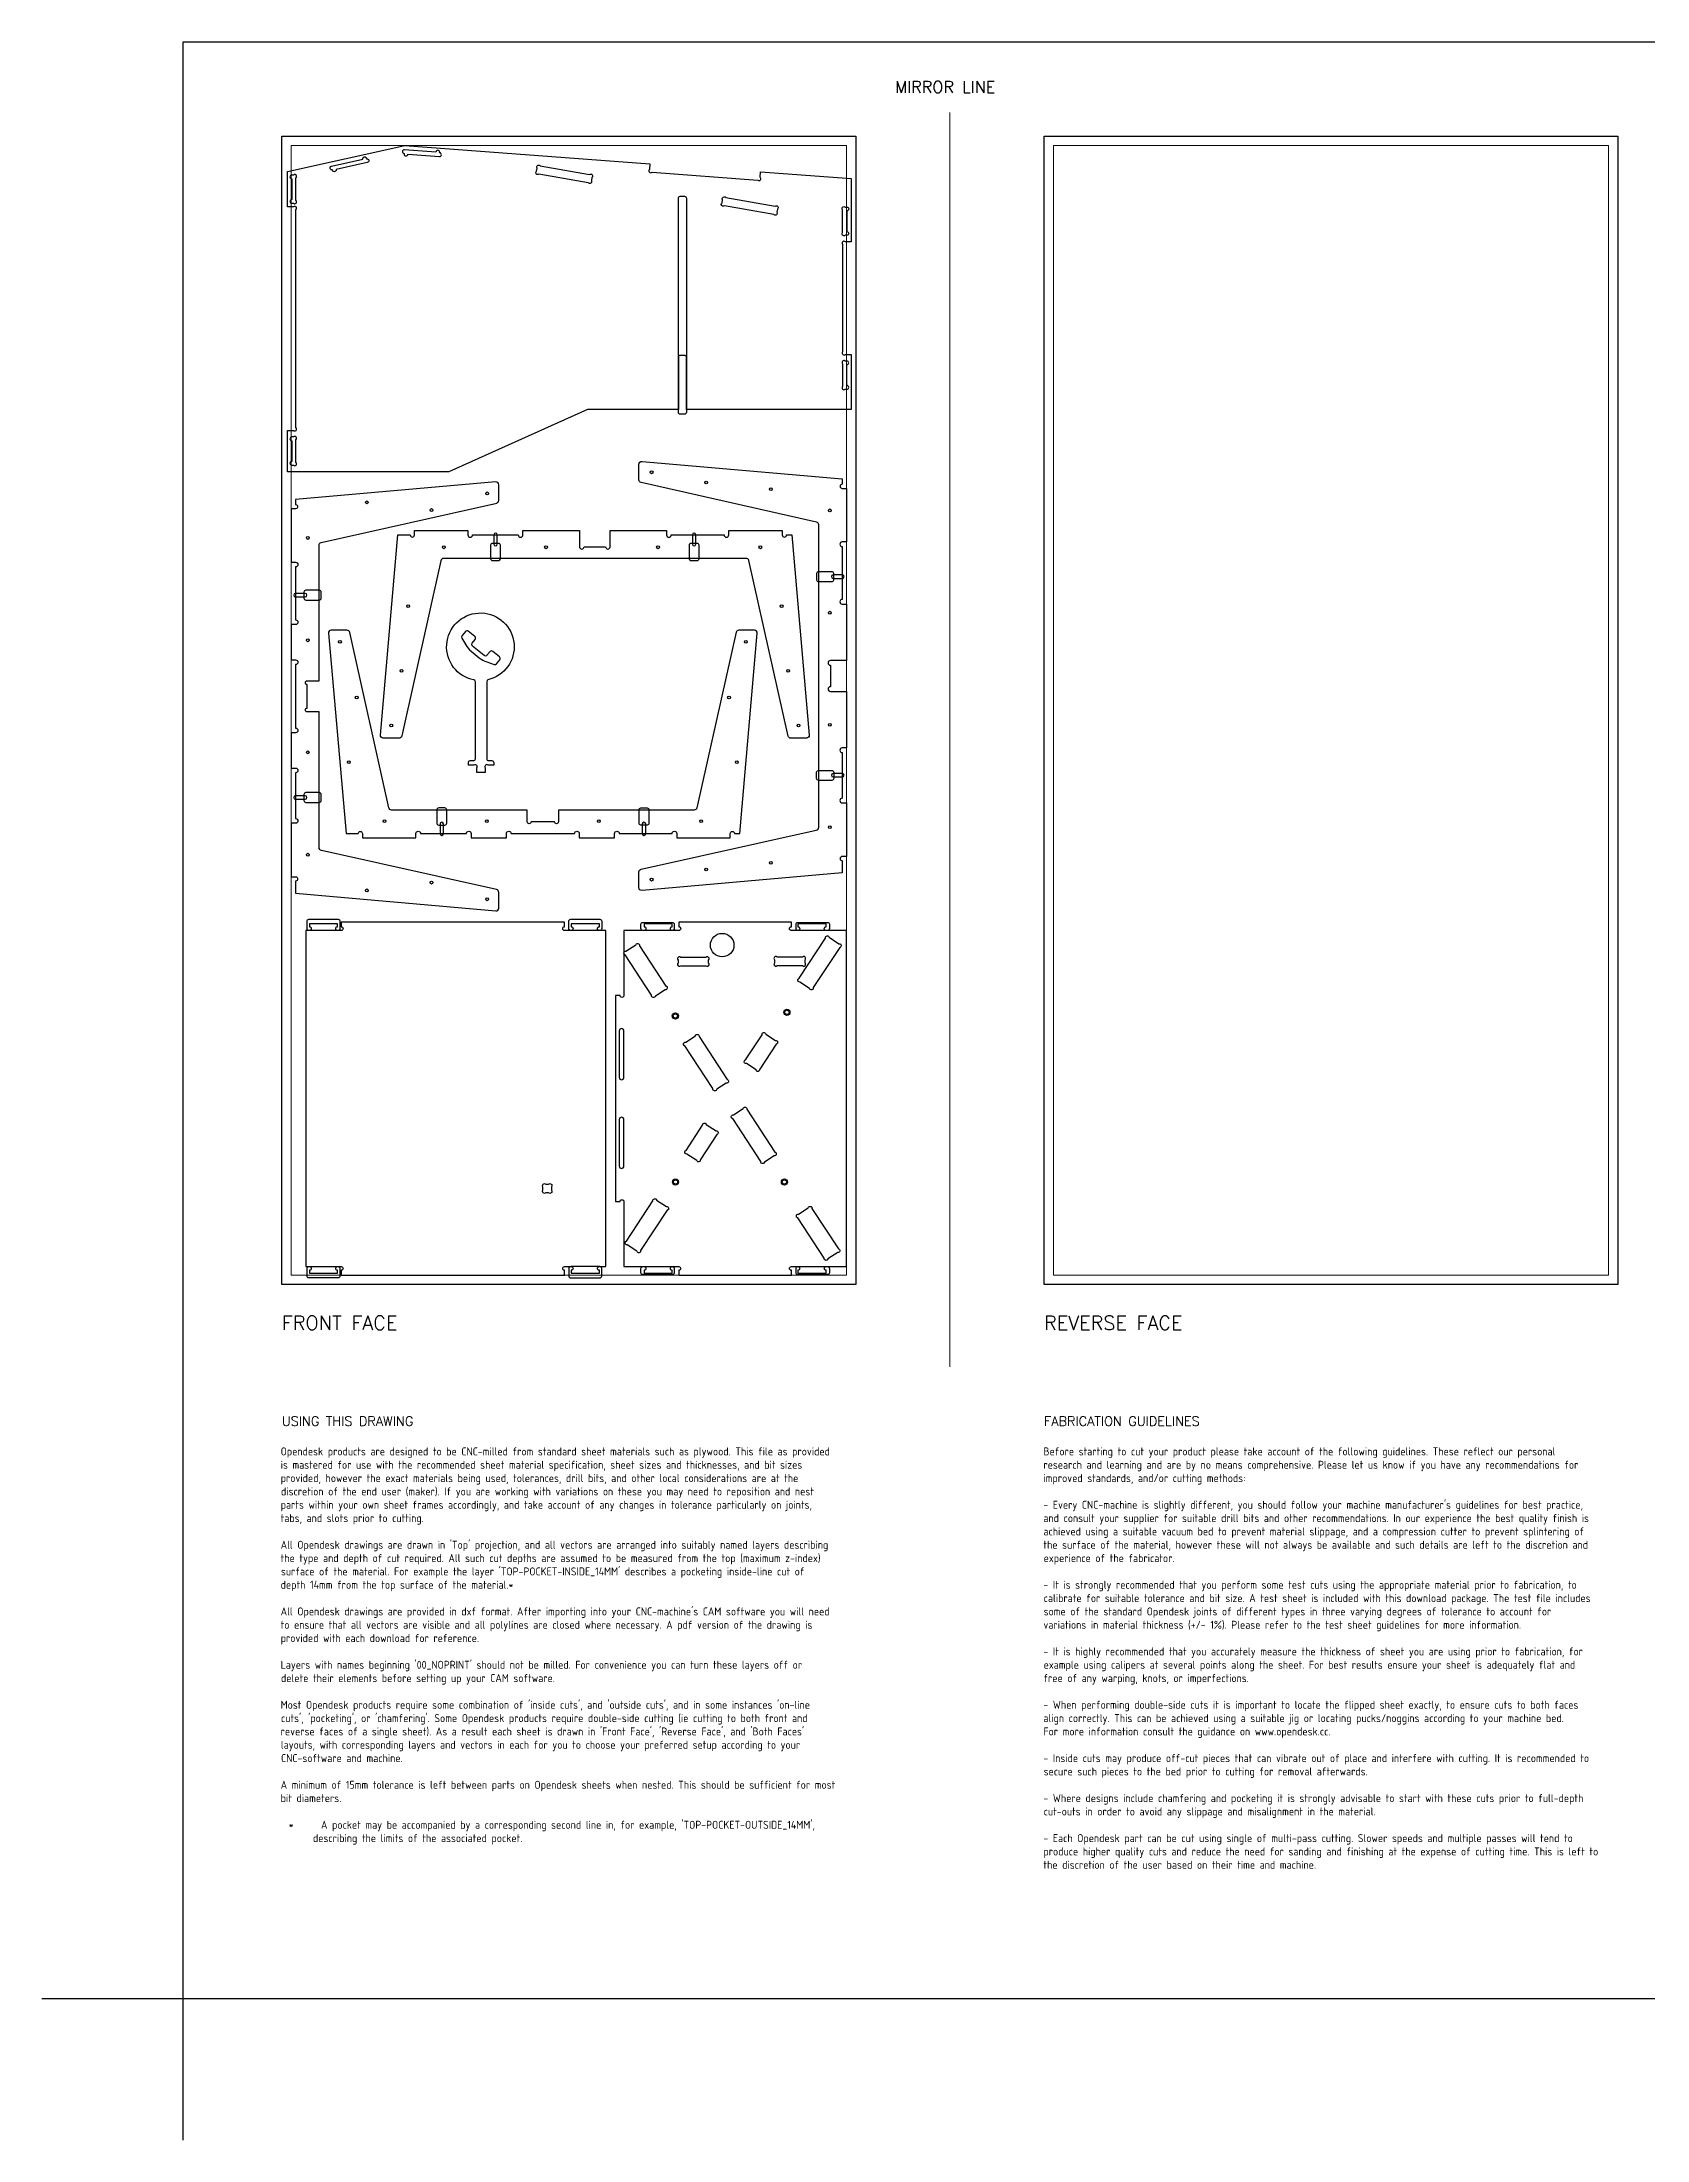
# Model space of a CAD drawing. Header units: millimetres. Extents: x -300 to 5880, y -300 to 4158.
# Drawn here: x -300 to 3112, y -300 to 4158 of the extents above; entities that cross this region are included whole.
import ezdxf
from ezdxf.enums import TextEntityAlignment as Align

# ---------------------------------------------------------------- set-up
doc = ezdxf.new("R2010")
doc.units = ezdxf.units.MM
doc.layers.add('00-NOPRINT_TEXT', color=7, linetype='Continuous', lineweight=25)
doc.layers.add('00_NOPRINT_TOLERANCE', color=7, linetype='Continuous', lineweight=5)
for name, color, linetype, lineweight, true_color in [('BOARD_$TH-NOMINAL', 3, 'Continuous', 30, 0x00ff00), ('TOP-CUT-INSIDE_18.000MM', 1, 'Continuous', 25, 0xff1c00), ('TOP-CUT-OUTSIDE_18.000MM', 220, 'Continuous', 25, 0xff00d1), ('TOP-HOLE-6.000MM-DIAM_14.000MM', 220, 'Continuous', 25, 0xff00c7), ('TOP-HOLE-9.000MM-DIAM_14.000MM', 220, 'Continuous', 25, 0xff00c7), ('TOP-POCKET-INSIDE_1.000MM', 3, 'Continuous', 25, 0x0eff00), ('TOP-POCKET-INSIDE_15.000MM', 220, 'Continuous', 25, 0xff00c9), ('TOP-POCKET-INSIDE_3.000MM', 140, 'Continuous', 25, 0x00c8ff), ('TOP-POCKET-INSIDE_4.000MM', 160, 'Continuous', 25, 0x0026ff), ('TOP-POCKET-INSIDE_9.000MM', 60, 'Continuous', 25, 0xb0ff00)]:
    doc.layers.add(name, color=color, linetype=linetype, lineweight=lineweight, true_color=true_color)
doc.styles.add('OD-ISOCP-17_240', font='isocp.shx')
doc.styles.add('OD-ISOCP-17_241', font='isocp.shx')
doc.styles.add('OD-ISOCP-17_242', font='isocp.shx')
doc.styles.add('OD-ISOCP-17_243', font='isocp.shx')
doc.styles.add('OD-ISOCP-17_244', font='isocp.shx')
doc.styles.add('OD-ISOCP-17_245', font='isocp.shx')
doc.styles.add('OD-ISOCP-17_246', font='isocp.shx')
doc.styles.add('OD-ISOCP-17_247', font='isocp.shx')
doc.styles.add('OD-ISOCP-17_248', font='isocp.shx')
doc.styles.add('OD-ISOCP-17_249', font='isocp.shx')
doc.styles.add('OD-ISOCP-17_250', font='isocp.shx')
doc.styles.add('OD-ISOCP-17_251', font='isocp.shx')
doc.styles.add('OD-ISOCP-17_252', font='isocp.shx')
doc.styles.add('OD-ISOCP-17_253', font='isocp.shx')
doc.styles.add('OD-ISOCP-17_254', font='isocp.shx')
doc.styles.add('OD-ISOCP-17_255', font='isocp.shx')
doc.styles.add('OD-ISOCP-17_256', font='isocp.shx')
doc.styles.add('OD-ISOCP-17_257', font='isocp.shx')
doc.styles.add('OD-ISOCP-17_258', font='isocp.shx')
doc.styles.add('OD-ISOCP-17_259', font='isocp.shx')
doc.styles.add('OD-ISOCP-17_260', font='isocp.shx')
doc.styles.add('OD-ISOCP-17_261', font='isocp.shx')
doc.styles.add('OD-ISOCP-17_262', font='isocp.shx')
doc.styles.add('OD-ISOCP-17_263', font='isocp.shx')
doc.styles.add('OD-ISOCP-17_264', font='isocp.shx')
doc.styles.add('OD-ISOCP-17_265', font='isocp.shx')
doc.styles.add('OD-ISOCP-17_266', font='isocp.shx')
doc.styles.add('OD-ISOCP-17_267', font='isocp.shx')
doc.styles.add('OD-ISOCP-17_268', font='isocp.shx')
doc.styles.add('OD-ISOCP-17_269', font='isocp.shx')
doc.styles.add('OD-ISOCP-17_270', font='isocp.shx')
doc.styles.add('OD-ISOCP-17_271', font='isocp.shx')
doc.styles.add('OD-ISOCP-17_272', font='isocp.shx')
doc.styles.add('OD-ISOCP-17_273', font='isocp.shx')
doc.styles.add('OD-ISOCP-17_274', font='isocp.shx')
doc.styles.add('OD-ISOCP-17_275', font='isocp.shx')
doc.styles.add('OD-ISOCP-17_276', font='isocp.shx')
doc.styles.add('OD-ISOCP-17_277', font='isocp.shx')
doc.styles.add('OD-ISOCP-17_278', font='isocp.shx')
doc.styles.add('OD-ISOCP-17_279', font='isocp.shx')
doc.styles.add('OD-ISOCP-17_280', font='isocp.shx')
doc.styles.add('OD-ISOCP-17_281', font='isocp.shx')
doc.styles.add('OD-ISOCP-17_282', font='isocp.shx')
doc.styles.add('OD-ISOCP-17_283', font='isocp.shx')
doc.styles.add('OD-ISOCP-17_284', font='isocp.shx')
doc.styles.add('OD-ISOCP-17_285', font='isocp.shx')
doc.styles.add('OD-ISOCP-17_286', font='isocp.shx')
doc.styles.add('OD-ISOCP-17_287', font='isocp.shx')
doc.styles.add('OD-ISOCP-17_288', font='isocp.shx')
doc.styles.add('OD-SIMPLEX-20_87', font='simplex.shx')
doc.styles.add('OD-SIMPLEX-20_88', font='simplex.shx')
doc.styles.add('OD-SIMPLEX-25_89', font='simplex.shx')
doc.styles.add('OD-SIMPLEX-30_88', font='simplex.shx')
doc.styles.add('OD-SIMPLEX-30_89', font='simplex.shx')

# ---------------------------------------------------------------- blocks, each defined once
blk = doc.blocks.new('Borders Opendesk_7')
at = {"layer": '00-NOPRINT_TEXT'}
for p, q in [((0, 4158), (5880, 4158)), ((0, 0), (0, 4158)), ((0, 0), (-300, 0)), ((0, -300), (0, 0)), ((5880, 0), (0, 0))]:
    blk.add_line(p, q, dxfattribs=at)
at = {"layer": '00_NOPRINT_TOLERANCE', "ltscale": 0.379043}
blk.add_line((1630, 1343.2), (1630, 4008), dxfattribs=at)
at = {"layer": '00_NOPRINT_TOLERANCE', "ltscale": 0.379202}
for p, q in [((210, 3958), (1430, 3958)), ((210, 1518), (210, 3958)), ((1430, 3958), (1430, 1518)), ((1830, 3958), (3050, 3958)), ((1830, 1518), (1830, 3958)), ((3050, 3958), (3050, 1518)), ((1430, 1518), (210, 1518)), ((3050, 1518), (1830, 1518))]:
    blk.add_line(p, q, dxfattribs=at)
at = {"layer": '00_NOPRINT_TOLERANCE', "ltscale": 0.380876}
for p, q in [((230, 3938), (1410, 3938)), ((1850, 3938), (3030, 3938)), ((1410, 1538), (230, 1538)), ((3030, 1538), (1850, 1538))]:
    blk.add_line(p, q, dxfattribs=at)
at = {"layer": '00_NOPRINT_TOLERANCE', "ltscale": 0.380023}
for p, q in [((230, 1538), (230, 3938)), ((1410, 3938), (1410, 1538)), ((1850, 1538), (1850, 3938)), ((3030, 3938), (3030, 1538))]:
    blk.add_line(p, q, dxfattribs=at)
at = {"layer": 'BOARD_$TH-NOMINAL'}
for p, q in [((210, 3958), (1430, 3958)), ((210, 1518), (210, 3958)), ((1430, 3958), (1430, 1518)), ((1830, 3958), (3050, 3958)), ((1830, 1518), (1830, 3958)), ((3050, 3958), (3050, 1518)), ((1430, 1518), (210, 1518)), ((3050, 1518), (1830, 1518))]:
    blk.add_line(p, q, dxfattribs=at)
at = {"layer": '00-NOPRINT_TEXT', "style": 'OD-SIMPLEX-25_89'}
blk.add_text('MIRROR LINE', height=25, dxfattribs=at).set_placement((1513.3, 4049.9))
at = {"layer": '00-NOPRINT_TEXT', "color": 7}
for s, height, style, p in [('FRONT FACE', 30, 'OD-SIMPLEX-30_89', (210, 1451.3)), ('REVERSE FACE', 30, 'OD-SIMPLEX-30_88', (1830, 1451.3)), ('USING THIS DRAWING', 20, 'OD-SIMPLEX-20_88', (210, 1237.4)), ('FABRICATION GUIDELINES', 20, 'OD-SIMPLEX-20_87', (1830, 1237.4))]:
    blk.add_text(s, height=height, dxfattribs=dict(at, style=style)).set_placement(p, align=Align.TOP_LEFT)
for s, style, p in [('Opendesk products are designed to be CNC-milled from standard sheet materials such as plywood. This file as provided', 'OD-ISOCP-17_265', (207.4, 1154.7)), ('Before starting to cut your product please take account of the following guidelines. These reflect our personal', 'OD-ISOCP-17_240', (1828.7, 1154.7)), ('is mastered for use with the recommended sheet material specification, sheet sizes and thicknesses, and bit sizes', 'OD-ISOCP-17_266', (207.4, 1126.3)), ('provided, however the exact materials being used, tolerances, drill bits, and other local considerations are at the', 'OD-ISOCP-17_267', (207.4, 1098)), ('research and learning and are by no means comprehensive. Please let us know if you have any recommendations for', 'OD-ISOCP-17_241', (1828.7, 1126.3)), ('improved standards, and/or cutting methods:', 'OD-ISOCP-17_242', (1828.7, 1098)), ('discretion of the end user (maker). If you are working with variations on these you may need to reposition and nest', 'OD-ISOCP-17_268', (208.1, 1069.7)), ('tabs, and slots prior to cutting.', 'OD-ISOCP-17_270', (207.4, 1013)), ('parts within your own sheet frames accordingly, and take account of any changes in tolerance particularly on joints,', 'OD-ISOCP-17_269', (207.4, 1041.3)), ("- Every CNC-machine is slightly different, you should follow your machine manufacturer's guidelines for best practice,", 'OD-ISOCP-17_243', (1828.7, 1041.3)), ('and consult your supplier for suitable drill bits and other recommendations. In our experience the best quality finish is', 'OD-ISOCP-17_244', (1828.7, 1013)), ('achieved using a suitable vacuum bed to prevent material slippage, and a compression cutter to prevent splintering of', 'OD-ISOCP-17_245', (1828.7, 984.7)), ('the type and depth of cut required. All such cut depths are assumed to be measured from the top (maximum z-index)', 'OD-ISOCP-17_272', (207.4, 928)), ("All Opendesk drawings are drawn in 'Top' projection, and all vectors are arranged into suitably named layers describing", 'OD-ISOCP-17_271', (207.4, 956.3)), ('the surface of the material, however these will not always be available and such details are left to the discretion and', 'OD-ISOCP-17_246', (1828.7, 956.3)), ('experience of the fabricator.', 'OD-ISOCP-17_247', (1829.2, 928)), ("surface of the material. For example the layer 'TOP-POCKET-INSIDE_14MM' describes a pocketing inside-line cut of", 'OD-ISOCP-17_273', (208, 899.7)), ('depth 14mm from the top surface of the material.*', 'OD-ISOCP-17_274', (207.4, 871.3)), ('- It is strongly recommended that you perform some test cuts using the appropriate material prior to fabrication, to', 'OD-ISOCP-17_248', (1828.7, 871.3)), ('calibrate for suitable tolerance and bit size. A test sheet is included with this download package. The test file includes', 'OD-ISOCP-17_249', (1829.3, 843)), ('to ensure that all vectors are visible and all polylines are closed where necessary. A pdf version of the drawing is', 'OD-ISOCP-17_276', (207.4, 786.3)), ("All Opendesk drawings are provided in dxf format. After importing into your CNC-machine's CAM software you will need", 'OD-ISOCP-17_275', (207.4, 814.7)), ('variations in material thickness (+/- 1%). Please refer to the test sheet guidelines for more information.', 'OD-ISOCP-17_251', (1828.7, 786.3)), ('some of the standard Opendesk joints of different types in three varying degrees of tolerance to account for', 'OD-ISOCP-17_250', (1829.2, 814.7)), ('provided with each download for reference.', 'OD-ISOCP-17_277', (207.4, 758)), ("Layers with names beginning '00_NOPRINT' should not be milled. For convenience you can turn these layers off or", 'OD-ISOCP-17_278', (207.4, 701.3)), ('- It is highly recommended that you accurately measure the thickness of sheet you are using prior to fabrication, for', 'OD-ISOCP-17_252', (1828.7, 729.7)), ('example using calipers at several points along the sheet. For best results ensure your sheet is adequately flat and', 'OD-ISOCP-17_253', (1829.2, 701.3)), ('delete their elements before setting up your CAM software.', 'OD-ISOCP-17_279', (208.1, 673)), ('free of any warping, knots, or imperfections.', 'OD-ISOCP-17_254', (1828.7, 673)), ("Most Opendesk products require some combination of 'inside cuts', and 'outside cuts', and in some instances 'on-line", 'OD-ISOCP-17_280', (207.4, 616.3)), ('- When performing double-side cuts it is important to locate the flipped sheet exactly, to ensure cuts to both faces', 'OD-ISOCP-17_255', (1828.7, 616.3)), ("reverse faces of a single sheet). As a result each sheet is drawn in 'Front Face', 'Reverse Face', and 'Both Faces'", 'OD-ISOCP-17_282', (207.4, 559.7)), ("cuts', 'pocketing', or 'chamfering'. Some Opendesk products require double-side cutting (ie cutting to both front and", 'OD-ISOCP-17_281', (208.1, 588)), ('align correctly. This can be achieved using a suitable jig or locating pucks/noggins according to your machine bed.', 'OD-ISOCP-17_256', (1828.7, 588)), ('layouts, with corresponding layers and vectors in each for you to choose your preferred setup according to your', 'OD-ISOCP-17_283', (207.8, 531.3)), ('For more information consult the guidance on www.opendesk.cc.', 'OD-ISOCP-17_257', (1828.7, 559.7)), ('CNC-software and machine.', 'OD-ISOCP-17_284', (208.2, 503)), ('- Inside cuts may produce off-cut pieces that can vibrate out of place and interfere with cutting. It is recommended to', 'OD-ISOCP-17_258', (1828.7, 503)), ('secure such pieces to the bed prior to cutting for removal afterwards.', 'OD-ISOCP-17_259', (1829.2, 474.7)), ('A minimum of 15mm tolerance is left between parts on Opendesk sheets when nested. This should be sufficient for most', 'OD-ISOCP-17_285', (207.4, 446.3)), ('bit diameters.', 'OD-ISOCP-17_286', (207.4, 418)), ('- Where designs include chamfering and pocketing it is strongly advisable to start with these cuts prior to full-depth', 'OD-ISOCP-17_260', (1828.7, 418)), ('cut-outs in order to avoid any slippage and misalignment in the material.', 'OD-ISOCP-17_261', (1829.3, 389.7)), ("*      A pocket may be accompanied by a corresponding second line in, for example, 'TOP-POCKET-OUTSIDE_14MM',", 'OD-ISOCP-17_287', (224.4, 361.3)), ('describing the limits of the associated pocket.', 'OD-ISOCP-17_288', (276.1, 333)), ('- Each Opendesk part can be cut using single of multi-pass cutting. Slower speeds and multiple passes will tend to', 'OD-ISOCP-17_262', (1828.7, 333)), ('produce higher quality cuts and reduce the need for sanding and finishing at the expense of cutting time. This is left to', 'OD-ISOCP-17_263', (1828.7, 304.7)), ('the discretion of the user based on their time and machine.', 'OD-ISOCP-17_264', (1828.7, 276.3))]:
    blk.add_text(s, height=17, dxfattribs=dict(at, style=style)).set_placement(p)

msp = doc.modelspace()

# ---------------------------------------------------------------- linework, layer by layer
at = {"layer": 'TOP-CUT-INSIDE_18.000MM'}
for points in [[(652.2, 2862.4), (646, 2854.9, -0.414214), (639.7, 2854.2), (615.3, 2874.2, -0.414214), (614.6, 2880.5), (620.8, 2888.1, 0.414214), (620.2, 2894.4), (606.3, 2905.8, 0.414214), (600, 2905.1), (592.9, 2896.5, 0.311979), (592.5, 2891.4), (600.8, 2877, 0.090535), (612.4, 2863.4), (629.7, 2849.3, 0.090535), (645.4, 2840.6), (661.1, 2835.3, 0.311979), (666, 2836.7), (673.1, 2845.4, 0.414214), (672.4, 2851.7), (658.5, 2863.1, 0.414214)], [(1057.8, 2213, 1), (1052.1, 2207.3), (1052.1, 2200.7, 1), (1057.8, 2195), (1111.5, 2195, 1), (1117.1, 2200.7), (1117.1, 2207.3, 1), (1111.5, 2213)], [(1316.4, 2213.6), (1262.7, 2213.6, 1), (1257.1, 2207.9), (1257.1, 2201.3, 1), (1262.7, 2195.6), (1316.4, 2195.6, 1), (1322.1, 2201.3), (1322.1, 2207.9, 1)], [(937.1, 2056.5, 1), (927.1, 2056.5), (927.1, 1957.9, 1), (937.1, 1957.9)], [(937.1, 1769.5), (937.1, 1868.1, 1), (927.1, 1868.1), (927.1, 1769.5, 1)]]:
    msp.add_lwpolyline(points, format="xyb", close=True, dxfattribs=at)
msp.add_lwpolyline([(776.9, 1730.8, -1), (783, 1725.6), (783, 1718, -1), (776.9, 1712.8), (771, 1712.8, -1), (765, 1718), (765, 1725.6, -1), (771, 1730.8), (776.9, 1730.8)], format="xyb", dxfattribs=at)
msp.add_circle((1145.9, 2239), 25, dxfattribs=at)
at = {"layer": 'TOP-CUT-OUTSIDE_18.000MM'}
for points in [[(1402, 3727.9), (1402, 3499.5, 1), (1408, 3494.1), (1420, 3494.1), (1420, 3377.1), (1070, 3377.1), (1070, 3488.1, 0.414214), (1066, 3492.1), (1056.8, 3492.1, 0.414214), (1052.8, 3488.1), (1052.8, 3377.1), (859.9, 3377.1), (565.1, 3244.7), (222, 3244.7), (222, 3332.7), (234.4, 3332.7, 1), (240, 3338.4), (240, 3801.9, 1), (234.4, 3807.7), (222, 3807.7), (222, 3882.7), (471.3, 3938), (992.2, 3899.4), (991.2, 3886.9, 1), (996.8, 3881.2), (1221.4, 3864.5, 1), (1226.7, 3870.5), (1227.5, 3882.1), (1420, 3867.9), (1420, 3733.2), (1408, 3733.2, 1), (1402, 3727.9)], [(969, 3260.6, -0.440033), (975.5, 3266.6), (1401, 3229.4), (1401, 3218.4, 1), (1401, 3209.4), (1410, 3209.4), (1410, 3095.7), (1401, 3095.7, 1), (1401, 3085.7), (1401, 2973.4, 1), (1401, 2963.4), (1410, 2963.4), (1410, 2843.6), (1376, 2843.6, 1), (1376, 2833.6), (1376, 2788.1, 1), (1376, 2778.1), (1410, 2778.1), (1410, 2658.1), (1401, 2658.1, 1), (1401, 2648.1), (1401, 2551.1, 1), (1401, 2541.1), (1410, 2541.1), (1410, 2427.4), (1401, 2427.4, 1), (1401, 2418.4), (1401, 2392.4), (975.5, 2355.1, -0.440033), (969, 2361.1), (969, 2394.4, -0.367602), (974, 2400.3), (1346, 2483.5, 0.367602), (1351, 2489.4), (1351, 3132.3, 0.334821), (1346.6, 3138), (973.4, 3221.6, -0.334821), (969, 3227.3), (969, 3260.6)], [(239, 2835.1), (239, 2700.1, -1), (239, 2690.1), (230, 2690.1), (230, 2615.1), (239, 2615.1, -1), (239, 2605.1), (239, 2507.8, -1), (239, 2497.8), (230, 2497.8), (230, 2384.1), (239, 2384.1, -1), (239, 2375.1), (239, 2349.1), (664.5, 2311.8, 0.440033), (671, 2317.8), (671, 2351.1, 0.367602), (666, 2357), (294, 2440.2, -0.367602), (289, 2446.2), (289, 2734.6), (264, 2734.6, -1), (264, 2742.6), (264, 2792.6, -1), (264, 2800.6), (289, 2800.6), (289, 3089, -0.334821), (293.4, 3094.8), (666.6, 3178.3, 0.334821), (671, 3184), (671, 3217.3, 0.440033), (664.5, 3223.3), (239, 3186.1), (239, 3175.1, -1), (239, 3166.1), (230, 3166.1), (230, 3052.4), (239, 3052.4, -1), (239, 3042.4), (239, 2930.1, -1), (239, 2920.1), (230, 2920.1), (230, 2845.1), (239, 2845.1, -1), (239, 2835.1)], [(852.5, 3085.6), (898, 3085.6, 1), (908, 3085.6), (908, 3119.6), (1027.7, 3119.6), (1027.7, 3110.6, 1), (1037.7, 3110.6), (1150, 3110.6, 1), (1160, 3110.6), (1160, 3119.6), (1273.7, 3119.6), (1273.7, 3110.6, 1), (1282.7, 3110.6), (1293.7, 3110.6), (1331, 2685.1, -0.440033), (1325, 2678.6), (1291.7, 2678.6, -0.334821), (1285.9, 2683), (1202.4, 3056.3, 0.334821), (1196.7, 3060.6), (553.8, 3060.6, 0.367602), (547.9, 3055.6), (464.7, 2683.6, -0.367602), (458.8, 2678.6), (425.5, 2678.6, -0.440033), (419.5, 2685.1), (456.8, 3110.6), (482.8, 3110.6, 1), (491.8, 3110.6), (491.8, 3119.6), (605.5, 3119.6), (605.5, 3110.6, 1), (615.5, 3110.6), (712.5, 3110.6, 1), (722.5, 3110.6), (722.5, 3119.6), (842.5, 3119.6), (842.5, 3085.6, 1), (852.5, 3085.6)], [(642.4, 2615.8), (642.4, 2606), (624.4, 2606), (624.4, 2615.8, 1), (618.3, 2621), (606.4, 2621), (606.4, 2627, -0.414214), (610.4, 2631), (617.4, 2631, 0.414214), (621.4, 2635), (621.4, 2798.4, 0.35891), (618.1, 2802.4, -7.863172), (654, 2804.5), (648, 2802.4, 0.317521), (645.4, 2798.6), (645.4, 2635, 0.414214), (649.4, 2631), (656.4, 2631, -0.414214), (660.4, 2627), (660.4, 2621), (648.5, 2621, 1), (642.4, 2615.8)], [(917.2, 2476, -1), (927.2, 2476), (1039.5, 2476, -1), (1049.5, 2476), (1049.5, 2467), (1163.2, 2467), (1163.2, 2476, -1), (1172.2, 2476), (1183.2, 2476), (1220.5, 2901.5, 0.440033), (1214.5, 2908), (1181.2, 2908, 0.334821), (1175.4, 2903.6), (1091.9, 2530.4, -0.334821), (1086.2, 2526), (797.7, 2526), (797.7, 2501, -1), (789.7, 2501), (739.7, 2501, -1), (731.7, 2501), (731.7, 2526), (443.3, 2526, -0.367602), (437.4, 2531), (354.2, 2903, 0.367602), (348.3, 2908), (315, 2908, 0.440033), (309, 2901.5), (346.3, 2476), (372.3, 2476, -1), (381.3, 2476), (381.3, 2467), (495, 2467), (495, 2476, -1), (505, 2476), (602.3, 2476, -1), (612.3, 2476), (612.3, 2467), (687.3, 2467), (687.3, 2476, -1), (697.3, 2476), (832.2, 2476, -1), (842.2, 2476), (842.2, 2467), (917.2, 2467), (917.2, 2476)], [(268.5, 2270), (261, 2270), (261, 1556), (268.5, 1556, -1), (268.5, 1548), (268.5, 1542), (328.5, 1542), (328.5, 1548, -1), (328.5, 1556), (336, 1556, -1), (336, 1548), (336, 1538), (811, 1538), (811, 1548, -1), (811, 1556), (824.9, 1556, -1), (824.9, 1548), (824.9, 1542), (884.9, 1542), (884.9, 1548, -1), (884.9, 1556), (898.9, 1556), (898.9, 2270), (884.9, 2270, -1), (884.9, 2278), (884.9, 2284), (824.9, 2284), (824.9, 2278, -1), (824.9, 2270), (811, 2270, -1), (811, 2278), (811, 2288), (336, 2288), (336, 2278, -1), (336, 2270), (328.5, 2270, -1), (328.5, 2278), (328.5, 2284), (268.5, 2284), (268.5, 2278, -1), (268.5, 2270)]]:
    msp.add_lwpolyline(points, format="xyb", dxfattribs=at)
msp.add_lwpolyline([(1039.9, 1548, -1), (1039.9, 1556), (1053.9, 1556, -1), (1053.9, 1548), (1053.9, 1538), (1292.9, 1538), (1292.9, 1548, -1), (1292.9, 1556), (1306.9, 1556, -1), (1306.9, 1548), (1306.9, 1542), (1366.9, 1542), (1366.9, 1548, -1), (1366.9, 1556), (1410, 1556), (1410, 2270), (1366.9, 2270, -1), (1366.9, 2278), (1366.9, 2284), (1306.9, 2284), (1306.9, 2278, -1), (1306.9, 2270), (1292.9, 2270, -1), (1292.9, 2278), (1292.9, 2288), (1053.9, 2288), (1053.9, 2278, -1), (1053.9, 2270), (1039.9, 2270, -1), (1039.9, 2278), (1039.9, 2284), (979.9, 2284), (979.9, 2278, -1), (979.9, 2270), (936.9, 2270), (936.9, 2223.3, 0.184613), (936.9, 2220.4), (936.9, 2132, -1), (928.9, 2132), (918.9, 2132), (918.9, 1694), (928.9, 1694, -1), (936.9, 1694), (936.9, 1556), (979.9, 1556, -1), (979.9, 1548), (979.9, 1542), (1039.9, 1542)], format="xyb", close=True, dxfattribs=at)
at = {"layer": 'TOP-HOLE-6.000MM-DIAM_14.000MM'}
for centre in [(996, 3243.6), (1112, 3221.9), (1249.4, 3207.8), (390.6, 3179.8), (528, 3163.4), (646.3, 3198.8), (1374.7, 3162.7), (265.3, 3104.1), (554.1, 3084.3), (771.5, 3084.3), (1009.6, 3084.3), (1227, 3084.3), (478.3, 2959), (1272.2, 2959), (1374.7, 2945.2), (265.3, 2886.6), (333.5, 2883.3), (1196, 2883.3), (464.2, 2821.6), (1286.3, 2821.6), (369, 2765), (1160.5, 2765), (442.5, 2705.6), (1308, 2705.6), (1374.7, 2707.1), (265.3, 2648.6), (352.5, 2627.6), (1177, 2627.6), (428.3, 2502.3), (645.7, 2502.3), (883.8, 2502.3), (1101.2, 2502.3), (1374.7, 2489.7), (265.3, 2431.1), (1249.4, 2413.9), (528, 2371.8), (996, 2378.1), (1112, 2399.8), (390.6, 2355.3), (646.3, 2336.3)]:
    msp.add_circle(centre, 3, dxfattribs=at)
at = {"layer": 'TOP-HOLE-9.000MM-DIAM_14.000MM'}
for centre in [(1283.5, 2096.1), (1046.4, 2088.4), (1046.7, 1735.6), (1278.2, 1735.6)]:
    msp.add_circle(centre, 4.5, dxfattribs=at)
at = {"layer": 'TOP-POCKET-INSIDE_1.000MM'}
for centre in [(1283.5, 2096.1), (1046.4, 2088.4), (1046.7, 1735.6), (1278.2, 1735.6)]:
    msp.add_circle(centre, 6.5, dxfattribs=at)
at = {"layer": 'TOP-POCKET-INSIDE_15.000MM'}
for points in [[(545.4, 3923.5, 1), (537.4, 3924.1), (470.6, 3929, 1), (470, 3921), (469.9, 3920, 1), (477.9, 3919.5), (544.7, 3914.5, 1), (545.3, 3922.5), (545.4, 3923.5)], [(389.6, 3910.7), (389.8, 3909.7, -1), (391.5, 3901.9), (325.2, 3887.1, -1), (317.3, 3885.4), (317.1, 3886.4, -1), (315.4, 3894.2), (381.8, 3908.9, -1), (389.6, 3910.7)], [(861.2, 3859), (756.2, 3876.9, -1), (751.4, 3883.3), (752.6, 3890.1, -1), (759.2, 3894.6), (864.2, 3876.7, -1), (868.9, 3870.3), (867.8, 3863.5, -1), (861.2, 3859)], [(1263.2, 3803), (1262.1, 3796.2, -1), (1255.5, 3791.7), (1150.5, 3809.6, -1), (1145.7, 3816.1), (1146.9, 3822.8, -1), (1153.5, 3827.4), (1258.5, 3809.4, -1), (1263.2, 3803)]]:
    msp.add_lwpolyline(points, format="xyb", dxfattribs=at)
for points in [[(240, 3869.3, 1), (234.6, 3875.2), (231, 3875.2, 1), (231, 3867.2), (231, 3823.2, 1), (231, 3815.2), (234.6, 3815.2, 1), (240, 3821.1)], [(1411, 3747.2), (1407.4, 3747.2, -1), (1402, 3753.1), (1402, 3801.3, -1), (1407.4, 3807.2), (1411, 3807.2, -1), (1411, 3799.2), (1411, 3755.2, -1)], [(1407.4, 3480.1, 1), (1402, 3474.2), (1402, 3426, 1), (1407.4, 3420.1), (1411, 3420.1, 1), (1411, 3428.1), (1411, 3472.1, 1), (1411, 3480.1)], [(234.6, 3258.7, 1), (240, 3264.6), (240, 3312.8, 1), (234.6, 3318.7), (231, 3318.7, 1), (231, 3310.7), (231, 3266.7, 1), (231, 3258.7)]]:
    msp.add_lwpolyline(points, format="xyb", close=True, dxfattribs=at)
at = {"layer": 'TOP-POCKET-INSIDE_3.000MM'}
msp.add_lwpolyline([(1056.8, 3367.1, -0.414214), (1052.8, 3371.1), (1052.8, 3826.1, -0.414214), (1056.8, 3830.1), (1066, 3830.1, -0.414214), (1070, 3826.1), (1070, 3371.1, -0.414214), (1066, 3367.1)], format="xyb", close=True, dxfattribs=at)
at = {"layer": 'TOP-POCKET-INSIDE_4.000MM'}
for points in [[(667.9, 3090.9), (667.9, 3110.9, 1), (660.7, 3110.9), (660.7, 3090.9, 1), (667.9, 3090.9)], [(1089.8, 3090.9), (1089.8, 3110.9, 1), (1082.6, 3110.9), (1082.6, 3090.9, 1), (1089.8, 3090.9)], [(546.2, 2475.7, 1), (553.4, 2475.7), (553.4, 2496.5, 1), (546.2, 2496.5), (546.2, 2475.7)], [(983.3, 2496.5, 1), (976.1, 2496.5), (976.1, 2475.7, 1), (983.3, 2475.7), (983.3, 2496.5)]]:
    msp.add_lwpolyline(points, format="xyb", dxfattribs=at)
for points in [[(1381.8, 3025.5, 0.999999), (1381.8, 3018.3), (1401.3, 3018.3, 1), (1401.3, 3025.5)], [(259.5, 2978.9, 1), (259.5, 2986.1), (238.7, 2986.1, 1), (238.7, 2978.9)], [(1381.8, 2603.5, 0.999999), (1381.8, 2596.3), (1401.3, 2596.3, 1), (1401.3, 2603.5)], [(238.7, 2549), (259.5, 2549, 1), (259.5, 2556.2), (238.7, 2556.2, 1)]]:
    msp.add_lwpolyline(points, format="xyb", close=True, dxfattribs=at)
at = {"layer": 'TOP-POCKET-INSIDE_9.000MM'}
for points in [[(653.5, 3060.1, 0.414214), (657.5, 3056.1), (671.1, 3056.1, 0.374006), (674.5, 3060.1), (674.5, 3088.6, 0.414214), (670.5, 3092.6), (657.5, 3092.6, 0.414214), (653.5, 3088.6), (653.5, 3060.1)], [(560.3, 2526.5, 0.414214), (556.3, 2530.5), (543.3, 2530.5, 0.414214), (539.3, 2526.5), (539.3, 2498, 0.414214), (543.3, 2494), (556.3, 2494, 0.414214), (560.3, 2498), (560.3, 2526.5)], [(969.2, 2498), (969.2, 2526.5, -0.414214), (973.2, 2530.5), (986.2, 2530.5, -0.414214), (990.2, 2526.5), (990.2, 2498, -0.414214), (986.2, 2494), (973.2, 2494, -0.414214), (969.2, 2498)], [(1373.5, 2255.6), (1394.1, 2242, -1), (1395.8, 2234.2), (1339.6, 2148.6, -1), (1331.7, 2147), (1311.1, 2160.6, -1), (1309.5, 2168.4), (1365.7, 2254, -1), (1373.5, 2255.6)]]:
    msp.add_lwpolyline(points, format="xyb", dxfattribs=at)
for points in [[(1092.7, 3092.6), (1079.7, 3092.6, 0.414214), (1075.7, 3088.6), (1075.7, 3060.1, 0.414214), (1079.7, 3056.1), (1092.7, 3056.1, 0.414214), (1096.7, 3060.1), (1096.7, 3088.6, 0.414214)], [(1379, 3032.4), (1350.5, 3032.4, 0.414214), (1346.5, 3028.4), (1346.5, 3015.4, 0.414214), (1350.5, 3011.4), (1379, 3011.4, 0.414214), (1383, 3015.4), (1383, 3028.4, 0.414214)], [(293.5, 2976), (293.5, 2989, 0.414214), (289.5, 2993), (261, 2993, 0.414214), (257, 2989), (257, 2976, 0.414214), (261, 2972), (289.5, 2972, 0.414214)], [(1346.5, 2606.7, -0.374006), (1350.5, 2610.1), (1379, 2610.1, -0.414214), (1383, 2606.1), (1383, 2593.1, -0.414214), (1379, 2589.1), (1350.5, 2589.1, -0.414214), (1346.5, 2593.1)], [(261, 2542.1), (289.5, 2542.1, 0.414214), (293.5, 2546.1), (293.5, 2559.1, 0.414214), (289.5, 2563.1), (261, 2563.1, 0.414214), (257, 2559.1), (257, 2546.1, 0.414214)], [(329.5, 2294, -0.414214), (333.5, 2290), (333.5, 2274, -0.414214), (329.5, 2270), (267.5, 2270, -0.414214), (263.5, 2274), (263.5, 2290, -0.414214), (267.5, 2294)], [(889.9, 2274, -0.414214), (885.9, 2270), (823.9, 2270, -0.414214), (819.9, 2274), (819.9, 2290, -0.414214), (823.9, 2294), (885.9, 2294, -0.414214), (889.9, 2290)], [(1043.8, 2274, -0.414214), (1039.8, 2270), (977.1, 2270, -0.414214), (973.1, 2274), (973.1, 2283.2, -0.414214), (977.1, 2287.2), (1039.8, 2287.2, -0.414214), (1043.8, 2283.2)], [(1306.9, 2287.2), (1369.7, 2287.2, -0.414214), (1373.7, 2283.2), (1373.7, 2274, -0.414214), (1369.7, 2270), (1306.9, 2270, -0.414214), (1302.9, 2274), (1302.9, 2283.2, -0.414214)], [(996, 2132.4), (939.8, 2218, -1), (941.4, 2225.8), (962.1, 2239.3, -1), (969.9, 2237.7), (1026.1, 2152.1, -1), (1024.5, 2144.3), (1003.9, 2130.8, -1)], [(1230.6, 2048.3, -1), (1238.4, 2049.9), (1259.1, 2036.4, -1), (1260.7, 2028.6), (1225.7, 1975.3, -1), (1217.9, 1973.7), (1197.3, 1987.3, -1), (1195.6, 1995.1)], [(1126.3, 1934), (1066.7, 2024.8, -1), (1068.3, 2032.7), (1088.9, 2046.2, -1), (1096.8, 2044.6), (1156.4, 1953.7, -1), (1154.4, 1945.7), (1134.6, 1932.7, -1)], [(1198.3, 1890.1), (1257.9, 1799.2, -1), (1256.3, 1791.4), (1235.7, 1777.8, -1), (1227.8, 1779.5), (1168.2, 1870.3, -1), (1169.8, 1878.1), (1190.4, 1891.7, -1)], [(1069.4, 1802.9), (1104.4, 1856.2, -1), (1112.2, 1857.8), (1132.8, 1844.2, -1), (1134.5, 1836.4), (1099.5, 1783.2, -1), (1091.7, 1781.5), (1071, 1795.1, -1)], [(964.8, 1588.4), (944.2, 1602, -1), (942.6, 1609.8), (998.8, 1695.4, -1), (1006.6, 1697), (1027.2, 1683.5, -1), (1028.9, 1675.6), (972.6, 1590.1, -1)], [(1336.8, 1679.2), (1393, 1593.6, -1), (1391.4, 1585.8), (1370.7, 1572.2, -1), (1362.9, 1573.9), (1306.7, 1659.4, -1), (1308.3, 1667.3), (1329, 1680.8, -1)], [(267.5, 1532, -0.414214), (263.5, 1536), (263.5, 1552, -0.414214), (267.5, 1556), (329.5, 1556, -0.414214), (333.5, 1552), (333.5, 1536, -0.414214), (329.5, 1532)], [(885.9, 1532, 0.414214), (889.9, 1536), (889.9, 1552, 0.414214), (885.9, 1556), (823.9, 1556, 0.414214), (819.9, 1552), (819.9, 1536, 0.414214), (823.9, 1532)], [(1039.8, 1556, -0.414214), (1043.8, 1552), (1043.8, 1542.8, -0.414214), (1039.8, 1538.8), (977.1, 1538.8, -0.414214), (973.1, 1542.8), (973.1, 1552, -0.414214), (977.1, 1556)], [(1306.9, 1556), (1369.7, 1556, -0.414214), (1373.7, 1552), (1373.7, 1542.8, -0.414214), (1369.7, 1538.8), (1306.9, 1538.8, -0.414214), (1302.9, 1542.8), (1302.9, 1552, -0.414214)]]:
    msp.add_lwpolyline(points, format="xyb", close=True, dxfattribs=at)

# ---------------------------------------------------------------- block references
msp.add_blockref('Borders Opendesk_7', (0, 0))

doc.saveas('drawing.dxf')
